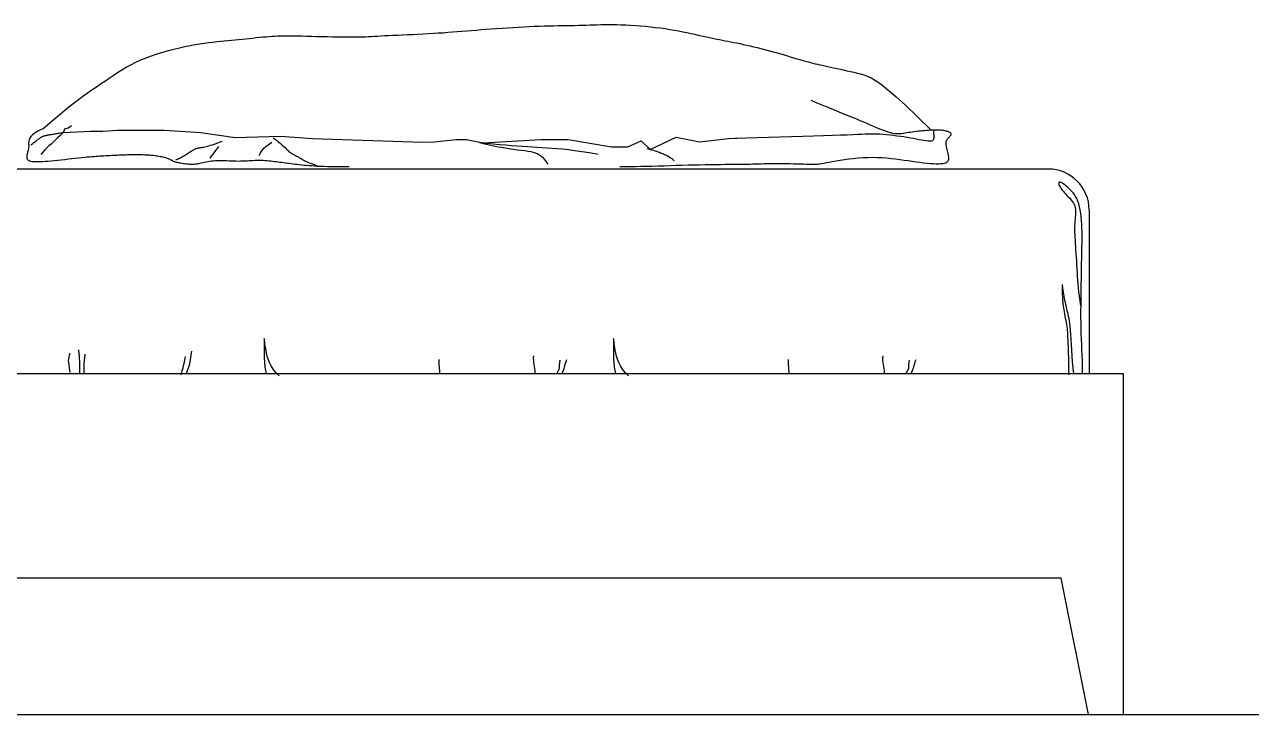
# Model space of a CAD drawing. Header units: inches. Extents: x 11.2 to 54.2, y 16.2 to 41.
# Drawn here: x 26.68 to 27.579, y 34.287 to 34.793 of the extents above; entities that cross this region are included whole.
import ezdxf

# ---------------------------------------------------------------- set-up
doc = ezdxf.new("R2010")
doc.units = ezdxf.units.IN
doc.header["$MEASUREMENT"] = 0
doc.layers.add('1', color=1, linetype='Continuous')
doc.layers.add('4', color=4, linetype='Continuous')

msp = doc.modelspace()

# ---------------------------------------------------------------- linework, layer by layer
at = {"layer": '1'}
for p, q in [((27.4297, 34.68674), (25.9397, 34.68674)), ((27.4597, 34.65674), (27.4597, 34.53674)), ((25.8847, 34.53674), (27.4847, 34.53674)), ((27.4847, 34.53674), (27.4847, 34.28674)), ((27.43909, 34.38674), (25.93031, 34.38674)), ((27.45909, 34.28674), (27.43909, 34.38674))]:
    msp.add_line(p, q, dxfattribs=at)
for points in [[(26.69291, 34.71628), (26.69974, 34.72215), (26.70565, 34.72712), (26.71077, 34.73131), (26.71519, 34.73481), (26.71903, 34.73776), (26.72241, 34.74024), (26.72542, 34.74238), (26.72818, 34.74428), (26.7308, 34.74606), (26.7334, 34.74781), (26.73606, 34.74964), (26.7388, 34.75153), (26.74164, 34.75348), (26.74459, 34.75545), (26.74764, 34.75744), (26.75082, 34.75941), (26.75411, 34.76135), (26.75754, 34.76323), (26.76111, 34.76505), (26.76482, 34.76676), (26.76869, 34.76837), (26.77266, 34.76986), (26.77673, 34.77124), (26.78084, 34.77251), (26.78497, 34.77368), (26.78907, 34.77474), (26.79312, 34.7757), (26.79707, 34.77656), (26.8009, 34.77733), (26.80456, 34.778), (26.80804, 34.77858), (26.81134, 34.77908), (26.81449, 34.77951), (26.8175, 34.77988), (26.82039, 34.7802), (26.82319, 34.78049), (26.82591, 34.78074), (26.82858, 34.78099), (26.83122, 34.78123), (26.83384, 34.78147), (26.83646, 34.78173), (26.83908, 34.782), (26.84169, 34.78228), (26.84427, 34.78257), (26.84683, 34.78285), (26.84934, 34.78312), (26.8518, 34.78337), (26.85421, 34.78361), (26.85654, 34.78383), (26.85879, 34.78401), (26.86097, 34.78417), (26.86309, 34.78429), (26.8652, 34.78438), (26.86734, 34.78444), (26.86954, 34.78448), (26.87185, 34.78449), (26.8743, 34.78448), (26.87692, 34.78445), (26.87977, 34.7844), (26.88287, 34.78433), (26.88625, 34.78425), (26.88986, 34.78416), (26.89364, 34.78407), (26.89752, 34.78397), (26.90145, 34.78387), (26.90535, 34.78379), (26.90916, 34.78371), (26.91283, 34.78365), (26.91629, 34.78361), (26.91947, 34.7836), (26.92233, 34.78361), (26.92492, 34.78365), (26.92729, 34.78372), (26.92952, 34.7838), (26.93166, 34.78391), (26.93378, 34.78402), (26.93594, 34.78415), (26.9382, 34.78429), (26.94063, 34.78443), (26.9433, 34.78458), (26.94624, 34.78473), (26.94943, 34.78488), (26.95284, 34.78503), (26.95642, 34.78519), (26.96012, 34.78535), (26.96392, 34.78552), (26.96776, 34.7857), (26.97161, 34.78588), (26.97542, 34.78608), (26.97916, 34.7863), (26.98279, 34.78653), (26.98632, 34.78677), (26.98979, 34.78702), (26.99321, 34.78728), (26.9966, 34.78756), (26.99999, 34.78784), (27.00341, 34.78812), (27.00688, 34.78841), (27.01041, 34.7887), (27.01404, 34.789), (27.01778, 34.78929), (27.02162, 34.78958), (27.02553, 34.78987), (27.02949, 34.79015), (27.03348, 34.79041), (27.03747, 34.79066), (27.04146, 34.79089), (27.0454, 34.7911), (27.04929, 34.79129), (27.0531, 34.79145), (27.0568, 34.79159), (27.06041, 34.79169), (27.06391, 34.79178), (27.06732, 34.79185), (27.07063, 34.79191), (27.07384, 34.79197), (27.07696, 34.79202), (27.07999, 34.79207), (27.08292, 34.79212), (27.08577, 34.79219), (27.08853, 34.79227), (27.09122, 34.79236), (27.09388, 34.79245), (27.09653, 34.79254), (27.09918, 34.79262), (27.10188, 34.79268), (27.10463, 34.79273), (27.10748, 34.79275), (27.11043, 34.79273), (27.11352, 34.79268), (27.11677, 34.79258), (27.12015, 34.79245), (27.12364, 34.79226), (27.12721, 34.79203), (27.13084, 34.79176), (27.1345, 34.79144), (27.13816, 34.79108), (27.1418, 34.79068), (27.14539, 34.79023), (27.1489, 34.78974), (27.15231, 34.7892), (27.15562, 34.78863), (27.15882, 34.78803), (27.16191, 34.78741), (27.16489, 34.78679), (27.16777, 34.78617), (27.17053, 34.78555), (27.17318, 34.78495), (27.17571, 34.78438), (27.17813, 34.78384), (27.18043, 34.78335), (27.18264, 34.78289), (27.18476, 34.78246), (27.18684, 34.78206), (27.18887, 34.78167), (27.1909, 34.78128), (27.19293, 34.7809), (27.19498, 34.78051), (27.19708, 34.7801), (27.19925, 34.77967), (27.20151, 34.77921), (27.20384, 34.77873), (27.20625, 34.77821), (27.20872, 34.77767), (27.21126, 34.77709), (27.21384, 34.77649), (27.21647, 34.77586), (27.21914, 34.77519), (27.22184, 34.7745), (27.22455, 34.77378), (27.22728, 34.77303), (27.23001, 34.77226), (27.23273, 34.77148), (27.2354, 34.77069), (27.23803, 34.76991), (27.24059, 34.76915), (27.24307, 34.76841), (27.24545, 34.7677), (27.24772, 34.76703), (27.24985, 34.76642), (27.25185, 34.76586), (27.25373, 34.76534), (27.25551, 34.76487), (27.25724, 34.76444), (27.25894, 34.76402), (27.26064, 34.76362), (27.26237, 34.76323), (27.26416, 34.76283), (27.26604, 34.76243), (27.26803, 34.762), (27.27016, 34.76154), (27.27242, 34.76106), (27.27478, 34.76055), (27.27722, 34.76002), (27.27971, 34.75947), (27.28224, 34.7589), (27.28478, 34.75831), (27.28731, 34.75771), (27.2898, 34.7571), (27.29223, 34.75648), (27.29461, 34.75581), (27.29711, 34.75493), (27.29991, 34.75363), (27.3032, 34.75169), (27.30717, 34.74892), (27.31203, 34.7451), (27.31794, 34.74003), (27.32512, 34.73349), (27.33375, 34.72528), (27.34401, 34.7152)], [(27.11588, 34.68854), (27.11952, 34.68857), (27.12329, 34.68861), (27.1272, 34.68868), (27.13123, 34.68876), (27.13537, 34.68885), (27.1396, 34.68897), (27.14391, 34.68909), (27.14827, 34.68922), (27.15265, 34.68936), (27.15704, 34.68949), (27.16141, 34.68962), (27.16574, 34.68974), (27.17001, 34.68986), (27.17419, 34.68995), (27.17827, 34.69003), (27.18222, 34.6901), (27.18605, 34.69015), (27.18975, 34.6902), (27.19329, 34.69023), (27.19668, 34.69027), (27.19991, 34.6903), (27.20295, 34.69033), (27.20581, 34.69036), (27.20847, 34.6904), (27.21093, 34.69045), (27.21323, 34.69051), (27.21539, 34.69057), (27.21746, 34.69062), (27.21947, 34.69068), (27.22147, 34.69074), (27.22348, 34.69078), (27.22556, 34.69082), (27.22773, 34.69084), (27.23003, 34.69085), (27.23248, 34.69084), (27.23507, 34.69082), (27.23772, 34.69078), (27.24041, 34.69074), (27.24307, 34.69068), (27.24567, 34.69062), (27.24815, 34.69057), (27.25047, 34.69051), (27.25258, 34.69045), (27.25443, 34.6904), (27.25599, 34.69036), (27.25732, 34.69034), (27.25847, 34.69034), (27.25951, 34.69036), (27.26051, 34.69042), (27.26153, 34.69052), (27.26264, 34.69067), (27.2639, 34.69087), (27.26539, 34.69113), (27.26715, 34.69145), (27.26925, 34.69184), (27.27166, 34.69228), (27.27435, 34.69276), (27.27727, 34.69325), (27.28038, 34.69373), (27.28365, 34.69419), (27.28704, 34.69459), (27.29052, 34.69493), (27.29403, 34.69519), (27.29754, 34.69534), (27.30103, 34.69537), (27.30447, 34.69529), (27.30787, 34.69511), (27.31122, 34.69486), (27.31451, 34.69453), (27.31775, 34.69416), (27.32093, 34.69376), (27.32403, 34.69334), (27.32707, 34.69291), (27.33003, 34.6925), (27.3329, 34.69211), (27.33568, 34.69175), (27.33835, 34.69143), (27.34088, 34.69116), (27.34327, 34.69094), (27.3455, 34.69078), (27.34756, 34.69069), (27.34941, 34.69066), (27.35106, 34.69072), (27.35248, 34.69085), (27.35367, 34.69107), (27.35463, 34.69138), (27.35539, 34.69177), (27.35596, 34.69224), (27.35637, 34.69278), (27.35664, 34.69338), (27.35679, 34.69405), (27.35683, 34.69478), (27.35678, 34.69556), (27.35667, 34.69639), (27.35652, 34.69726), (27.35633, 34.69817), (27.35611, 34.69909), (27.35589, 34.70003), (27.35566, 34.70097), (27.35544, 34.70189), (27.35525, 34.70279), (27.35508, 34.70365), (27.35495, 34.70446), (27.35488, 34.70521), (27.35486, 34.7059), (27.3549, 34.70651), (27.355, 34.70707), (27.35514, 34.70758), (27.35532, 34.70804), (27.35554, 34.70845), (27.35579, 34.70884), (27.35607, 34.70919), (27.35636, 34.70953), (27.35667, 34.70985), (27.35699, 34.71016), (27.3573, 34.71046), (27.35761, 34.71076), (27.35789, 34.71104), (27.35813, 34.71133), (27.35833, 34.7116), (27.35848, 34.71188), (27.35855, 34.71215), (27.35856, 34.71242), (27.35847, 34.71269), (27.35829, 34.71296), (27.35801, 34.71323), (27.35764, 34.71349), (27.3572, 34.71374), (27.35667, 34.71398), (27.35608, 34.71421), (27.35541, 34.71442), (27.35469, 34.71462), (27.35391, 34.71479), (27.35308, 34.71494), (27.3522, 34.71506), (27.35128, 34.71515), (27.35031, 34.71522), (27.34929, 34.71527), (27.34821, 34.71529), (27.34709, 34.71529), (27.3459, 34.71527), (27.34466, 34.71523), (27.34336, 34.71517), (27.342, 34.71508), (27.34058, 34.71499), (27.33911, 34.71487), (27.33761, 34.71474), (27.33608, 34.71459), (27.33455, 34.71443), (27.33303, 34.71426), (27.33154, 34.71407), (27.33008, 34.71387), (27.32867, 34.71366), (27.32733, 34.71344), (27.32607, 34.71321), (27.32486, 34.71299), (27.32368, 34.71279), (27.32251, 34.71263), (27.32132, 34.71252), (27.3201, 34.71248), (27.31881, 34.71252), (27.31743, 34.71266), (27.31594, 34.71291), (27.31431, 34.71329), (27.31252, 34.71381), (27.31059, 34.71445), (27.30854, 34.71521), (27.30637, 34.71606), (27.30411, 34.71698), (27.30177, 34.71797), (27.29938, 34.719), (27.29694, 34.72006), (27.29447, 34.72113), (27.292, 34.72219), (27.28953, 34.72324), (27.28699, 34.7243), (27.28431, 34.7254), (27.28144, 34.72657), (27.27829, 34.72785), (27.27479, 34.72926), (27.27088, 34.73084), (27.26647, 34.73263), (27.26151, 34.73464), (27.25593, 34.73693)], [(26.69291, 34.71628), (26.68979, 34.71472), (26.68736, 34.71326), (26.68554, 34.71188), (26.68424, 34.71059), (26.68338, 34.70938), (26.68287, 34.70824), (26.68263, 34.70715), (26.68258, 34.70611), (26.68261, 34.70512), (26.68266, 34.70416), (26.68265, 34.70324), (26.68257, 34.70234), (26.68244, 34.70147), (26.68228, 34.70063), (26.68209, 34.69983), (26.68189, 34.69906), (26.68169, 34.69833), (26.68151, 34.69764), (26.68135, 34.69699), (26.68124, 34.69639), (26.68118, 34.69582), (26.68117, 34.69531), (26.68123, 34.69483), (26.68136, 34.6944), (26.68156, 34.69401), (26.68183, 34.69366), (26.68219, 34.69335), (26.68263, 34.69308), (26.68316, 34.69284), (26.68378, 34.69265), (26.68451, 34.69248), (26.68534, 34.69236), (26.68629, 34.69227), (26.68736, 34.69222), (26.68857, 34.6922), (26.68993, 34.69222), (26.69143, 34.69227), (26.6931, 34.69236), (26.69494, 34.69248), (26.69696, 34.69265), (26.69915, 34.69284), (26.70151, 34.69307), (26.70397, 34.69332), (26.70651, 34.69358), (26.7091, 34.69386), (26.71169, 34.69414), (26.71425, 34.69442), (26.71674, 34.69469), (26.71912, 34.69495), (26.72136, 34.69519), (26.72343, 34.6954), (26.72534, 34.69559), (26.72712, 34.69575), (26.72878, 34.6959), (26.73036, 34.69603), (26.73187, 34.69615), (26.73333, 34.69625), (26.73477, 34.69635), (26.73621, 34.69645), (26.73767, 34.69654), (26.73918, 34.69663), (26.74072, 34.69671), (26.74229, 34.6968), (26.74388, 34.69688), (26.7455, 34.69697), (26.74712, 34.69704), (26.74874, 34.69711), (26.75035, 34.69718), (26.75196, 34.69723), (26.75354, 34.69728), (26.7551, 34.69732), (26.75663, 34.69736), (26.75813, 34.69738), (26.75959, 34.69739), (26.76103, 34.6974), (26.76242, 34.69739), (26.76378, 34.69738), (26.7651, 34.69736), (26.76638, 34.69732), (26.76761, 34.69728), (26.7688, 34.69723), (26.76995, 34.69717), (26.77107, 34.6971), (26.77214, 34.69702), (26.77319, 34.69693), (26.77421, 34.69682), (26.77521, 34.6967), (26.77618, 34.69656), (26.77714, 34.69641), (26.77809, 34.69624), (26.77903, 34.69605), (26.77995, 34.69585), (26.78085, 34.69563), (26.78172, 34.6954), (26.78255, 34.69517), (26.78333, 34.69493), (26.78406, 34.69469), (26.78474, 34.69446), (26.78534, 34.69422), (26.78588, 34.69399), (26.78633, 34.69377), (26.78673, 34.69356), (26.78708, 34.69336), (26.78741, 34.69316), (26.78773, 34.69296), (26.78806, 34.69278), (26.78843, 34.69259), (26.78885, 34.69241), (26.78934, 34.69223), (26.78992, 34.69205), (26.7906, 34.69187), (26.79137, 34.69169), (26.79222, 34.69152), (26.79312, 34.69135), (26.79407, 34.69119), (26.79505, 34.69104), (26.79604, 34.69089), (26.79702, 34.69076), (26.79798, 34.69065), (26.7989, 34.69055), (26.79977, 34.69047), (26.8006, 34.69041), (26.80141, 34.69037), (26.80219, 34.69036), (26.80296, 34.69036), (26.80374, 34.6904), (26.80454, 34.69047), (26.80536, 34.69056), (26.80622, 34.69069), (26.80713, 34.69085), (26.80811, 34.69105), (26.80914, 34.69127), (26.81024, 34.69151), (26.8114, 34.69176), (26.81262, 34.69201), (26.81389, 34.69225), (26.81522, 34.69247), (26.81661, 34.69267), (26.81806, 34.69283), (26.81956, 34.69295), (26.82111, 34.69301), (26.82271, 34.69303), (26.82435, 34.69301), (26.82601, 34.69297), (26.8277, 34.69291), (26.8294, 34.69284), (26.83111, 34.69277), (26.83281, 34.69271), (26.8345, 34.69266), (26.83618, 34.69265), (26.83782, 34.69266), (26.83945, 34.69271), (26.84104, 34.69278), (26.84262, 34.69286), (26.84417, 34.69295), (26.84569, 34.69303), (26.8472, 34.69312), (26.84868, 34.69318), (26.85015, 34.69323), (26.85159, 34.69324), (26.85302, 34.69323), (26.85444, 34.69318), (26.85583, 34.6931), (26.85722, 34.693), (26.85859, 34.69287), (26.85996, 34.69273), (26.86132, 34.69257), (26.86267, 34.6924), (26.86402, 34.69223), (26.86537, 34.69205), (26.86671, 34.69187), (26.86807, 34.69169), (26.86943, 34.69151), (26.87079, 34.69133), (26.87218, 34.69115), (26.87358, 34.69097), (26.875, 34.69079), (26.87645, 34.69061), (26.87793, 34.69043), (26.87944, 34.69025), (26.88099, 34.69007), (26.88258, 34.6899), (26.88425, 34.68972), (26.88599, 34.68955), (26.88782, 34.68939), (26.88976, 34.68924), (26.89183, 34.6891), (26.89403, 34.68897), (26.89638, 34.68886), (26.8989, 34.68876), (26.90159, 34.68868), (26.90446, 34.68861), (26.90749, 34.68857), (26.91069, 34.68854), (26.91404, 34.68853), (26.91754, 34.68854)], [(26.68429, 34.70433), (26.68504, 34.70496), (26.68576, 34.70556), (26.68646, 34.70612), (26.68713, 34.70666), (26.68777, 34.70716), (26.68838, 34.70763), (26.68897, 34.70807), (26.68952, 34.70848), (26.69004, 34.70886), (26.69053, 34.70921), (26.69098, 34.70953), (26.6914, 34.70981), (26.6918, 34.71008), (26.69219, 34.71031), (26.69258, 34.71053), (26.69297, 34.71072), (26.69337, 34.7109), (26.69379, 34.71106), (26.69424, 34.7112), (26.69472, 34.71133), (26.69524, 34.71145), (26.6958, 34.71157), (26.6964, 34.71167), (26.69702, 34.71177), (26.69766, 34.71187), (26.69831, 34.71197), (26.69898, 34.71206), (26.69965, 34.71216), (26.70032, 34.71227), (26.70098, 34.71238), (26.70163, 34.7125), (26.70228, 34.71263), (26.70293, 34.71276), (26.70359, 34.71289), (26.70426, 34.71303), (26.70496, 34.71316), (26.7057, 34.71328), (26.70648, 34.71339), (26.7073, 34.7135), (26.70818, 34.71359)], [(26.7073, 34.71295), (26.70551, 34.71119), (26.70379, 34.70955), (26.70214, 34.70801), (26.70054, 34.70653), (26.69899, 34.70509), (26.69747, 34.70367), (26.69596, 34.70222), (26.69447, 34.70073), (26.69298, 34.69917), (26.69148, 34.6975)], [(26.70818, 34.71359), (26.7091, 34.71618), (26.71161, 34.7169), (26.71413, 34.7187)], [(26.70818, 34.71359), (26.72794, 34.71449), (26.73693, 34.71449), (26.7477, 34.71538), (26.78184, 34.71538), (26.80878, 34.71359), (26.83393, 34.71), (26.86716, 34.7109), (26.89052, 34.7091), (26.97135, 34.70641), (26.97978, 34.70668)], [(27.19535, 34.70926), (27.20165, 34.70945), (27.20877, 34.70966), (27.21652, 34.70988), (27.2247, 34.71011), (27.2331, 34.71035), (27.24154, 34.71059), (27.24982, 34.71083), (27.25774, 34.71107), (27.26511, 34.7113), (27.27173, 34.71153), (27.27745, 34.71175), (27.28233, 34.71195), (27.28648, 34.71214), (27.29001, 34.71231), (27.29303, 34.71245), (27.29565, 34.71255), (27.29798, 34.71262), (27.30012, 34.71265), (27.30219, 34.71264), (27.30429, 34.71258), (27.30651, 34.71246), (27.30885, 34.7123), (27.31128, 34.71209), (27.31378, 34.71183), (27.31632, 34.71155), (27.31887, 34.71123), (27.32141, 34.71089), (27.32391, 34.71052), (27.32634, 34.71013), (27.32869, 34.70973), (27.33092, 34.70933), (27.33302, 34.70893), (27.335, 34.70854), (27.33683, 34.70819), (27.33851, 34.70788), (27.34004, 34.70763), (27.3414, 34.70746), (27.34259, 34.70736), (27.34359, 34.70737), (27.34441, 34.70749), (27.34503, 34.70773), (27.34548, 34.7081), (27.34579, 34.70859), (27.34597, 34.70919), (27.34605, 34.70992), (27.34607, 34.71076), (27.34603, 34.71172), (27.34598, 34.71279), (27.34593, 34.71398), (27.3459, 34.71527)], [(26.79034, 34.69355), (26.79102, 34.6938), (26.79175, 34.6941), (26.79252, 34.69446), (26.79333, 34.69485), (26.79417, 34.69528), (26.79501, 34.69574), (26.79586, 34.69621), (26.7967, 34.6967), (26.79752, 34.69719), (26.79831, 34.69768), (26.79906, 34.69816), (26.79978, 34.69863), (26.80046, 34.69908), (26.80112, 34.69951), (26.80175, 34.69991), (26.80236, 34.7003), (26.80295, 34.70065), (26.80353, 34.70097), (26.8041, 34.70126), (26.80466, 34.70152), (26.80521, 34.70173), (26.80577, 34.70191), (26.80634, 34.70207), (26.80691, 34.7022), (26.80751, 34.70232), (26.80812, 34.70243), (26.80877, 34.70254), (26.80945, 34.70266), (26.81016, 34.70278), (26.81092, 34.70292), (26.81173, 34.70309), (26.81261, 34.70329), (26.81357, 34.70353), (26.81465, 34.70382), (26.81585, 34.70418), (26.8172, 34.7046), (26.81872, 34.70511), (26.82043, 34.7057), (26.82234, 34.7064), (26.82449, 34.7072)], [(26.8155, 34.69463), (26.81982, 34.70038), (26.82197, 34.70325)], [(26.85145, 34.69679), (26.85233, 34.69825), (26.85308, 34.69945), (26.85374, 34.70044), (26.85438, 34.70129), (26.85504, 34.70204), (26.8558, 34.70276), (26.85669, 34.70351), (26.85779, 34.70434), (26.85914, 34.70531), (26.8608, 34.70648)], [(26.86187, 34.70972), (26.86389, 34.70817), (26.86564, 34.70678), (26.86715, 34.70551), (26.86845, 34.70437), (26.86957, 34.70335), (26.87053, 34.70244), (26.87135, 34.70163), (26.87207, 34.70091), (26.8727, 34.70028), (26.87329, 34.69972), (26.87384, 34.69923), (26.87437, 34.6988), (26.87487, 34.69843), (26.87536, 34.69811), (26.87582, 34.69782), (26.87627, 34.69756), (26.8767, 34.69733), (26.87712, 34.69712), (26.87753, 34.69692), (26.87793, 34.69673), (26.87832, 34.69653), (26.87872, 34.69632), (26.87912, 34.6961), (26.87954, 34.69587), (26.87999, 34.69562), (26.88048, 34.69535), (26.88101, 34.69506), (26.88158, 34.69474), (26.88222, 34.69439), (26.88293, 34.694), (26.88372, 34.69358), (26.88459, 34.69312), (26.88554, 34.69264), (26.88658, 34.69214), (26.88771, 34.69161), (26.88895, 34.69107), (26.89028, 34.69053), (26.89173, 34.68998), (26.89328, 34.68943), (26.89495, 34.68888)], [(26.97978, 34.70668), (26.99611, 34.70843), (27.00338, 34.70843), (27.01553, 34.7059), (27.05792, 34.70843), (27.07791, 34.70843), (27.10972, 34.70298), (27.12154, 34.70298), (27.13153, 34.70752), (27.13811, 34.70115), (27.15698, 34.71025), (27.17425, 34.70662), (27.19535, 34.70926), (27.20506, 34.70957)], [(27.01294, 34.70621), (27.01775, 34.70501), (27.02228, 34.70399), (27.02653, 34.70314), (27.03051, 34.70244), (27.03421, 34.70185), (27.03763, 34.70136), (27.04077, 34.70094), (27.04363, 34.70058), (27.0462, 34.70025), (27.04849, 34.69992), (27.0505, 34.69959), (27.05227, 34.6992), (27.05384, 34.69874), (27.05525, 34.69815), (27.05656, 34.69742), (27.0578, 34.69649), (27.05901, 34.69535), (27.06025, 34.69395), (27.06156, 34.69227), (27.06297, 34.69025)], [(27.0998, 34.69743), (27.09356, 34.69853), (27.08792, 34.69944), (27.08279, 34.70018), (27.07811, 34.70077), (27.0738, 34.70124), (27.06979, 34.70161), (27.06601, 34.7019), (27.06238, 34.70213), (27.05884, 34.70233), (27.05532, 34.70252), (27.05174, 34.70273), (27.04808, 34.70295), (27.04431, 34.7032), (27.04042, 34.70348), (27.03636, 34.7038), (27.03213, 34.70416), (27.0277, 34.70458), (27.02304, 34.70505), (27.01813, 34.70559), (27.01294, 34.70621)], [(27.13562, 34.70187), (27.13734, 34.70138), (27.13888, 34.70093), (27.14025, 34.70052), (27.14147, 34.70014), (27.14257, 34.69979), (27.14357, 34.69946), (27.1445, 34.69914), (27.14536, 34.69882), (27.14619, 34.69851), (27.147, 34.69819), (27.14782, 34.69786), (27.14864, 34.6975), (27.14947, 34.69712), (27.15031, 34.69669), (27.15116, 34.69622), (27.15202, 34.69568), (27.15289, 34.69508), (27.15377, 34.6944), (27.15466, 34.69364), (27.15556, 34.69278)], [(27.45485, 34.53674), (27.45482, 34.54156), (27.45473, 34.54602), (27.45459, 34.5502), (27.45443, 34.55419), (27.45425, 34.55806), (27.45408, 34.56191), (27.45392, 34.56581), (27.4538, 34.56986), (27.45373, 34.57409), (27.45369, 34.57847), (27.45369, 34.58289), (27.45372, 34.58729), (27.45376, 34.59156), (27.45382, 34.59564), (27.45388, 34.59943), (27.45393, 34.60285), (27.45398, 34.60583), (27.45401, 34.60844), (27.45404, 34.61075), (27.45406, 34.61283), (27.45409, 34.61477), (27.45412, 34.61663), (27.45415, 34.6185), (27.4542, 34.62046), (27.45425, 34.62255), (27.45431, 34.6248), (27.45437, 34.62717), (27.45443, 34.62966), (27.45447, 34.63224), (27.45449, 34.63491), (27.45449, 34.63764), (27.45446, 34.64043), (27.45439, 34.64325), (27.45427, 34.64608), (27.4541, 34.64888), (27.45387, 34.65162), (27.45356, 34.65427), (27.45316, 34.65679), (27.45268, 34.65915), (27.45209, 34.66133), (27.4514, 34.66329), (27.45061, 34.66505), (27.44974, 34.66663), (27.44882, 34.66805), (27.44785, 34.66932), (27.44686, 34.67048), (27.44585, 34.67153), (27.44486, 34.6725), (27.44388, 34.6734), (27.44295, 34.67424), (27.44205, 34.67498), (27.44121, 34.67564), (27.44043, 34.67619), (27.43972, 34.67662), (27.43909, 34.67693), (27.43854, 34.6771), (27.4381, 34.67713), (27.43776, 34.67701), (27.43753, 34.67677), (27.43741, 34.67641), (27.43741, 34.67594), (27.43753, 34.67536), (27.43777, 34.6747), (27.43815, 34.67395), (27.43866, 34.67312), (27.43928, 34.67224), (27.44, 34.67131), (27.4408, 34.67035), (27.44165, 34.66937), (27.44253, 34.66838), (27.44343, 34.66741), (27.44433, 34.66645), (27.4452, 34.66553), (27.44604, 34.66463), (27.44682, 34.66373), (27.44754, 34.66281), (27.44817, 34.66185), (27.44871, 34.66084), (27.44915, 34.65975), (27.44946, 34.65857), (27.44964, 34.65728), (27.44971, 34.65591), (27.44969, 34.65445), (27.44961, 34.65293), (27.44948, 34.65138), (27.44933, 34.64979), (27.44919, 34.6482), (27.44907, 34.64661), (27.44899, 34.64504), (27.44896, 34.64347), (27.44897, 34.64186), (27.44902, 34.6402), (27.44909, 34.63845), (27.4492, 34.63659), (27.44932, 34.63459), (27.44946, 34.63242), (27.44961, 34.63006), (27.44978, 34.62753), (27.44995, 34.62488), (27.45013, 34.62212), (27.45031, 34.61931), (27.45049, 34.61646), (27.45067, 34.61361), (27.45084, 34.6108), (27.45101, 34.60804), (27.45119, 34.6053), (27.4514, 34.60252), (27.45164, 34.59967), (27.45193, 34.59668), (27.45229, 34.59351), (27.45274, 34.5901), (27.45327, 34.58642)], [(27.44854, 34.53674), (27.448, 34.54096), (27.44756, 34.54528), (27.44719, 34.54961), (27.44689, 34.55388), (27.44663, 34.558), (27.4464, 34.56188), (27.44619, 34.56545), (27.44598, 34.56861), (27.44574, 34.57131), (27.4455, 34.5736), (27.44523, 34.57555), (27.44495, 34.57723), (27.44465, 34.57871), (27.44434, 34.58008), (27.44401, 34.58139), (27.44367, 34.58274), (27.44332, 34.58416), (27.44297, 34.58567), (27.44261, 34.58722), (27.44226, 34.58882), (27.44192, 34.59042), (27.4416, 34.59201), (27.44131, 34.59358), (27.44104, 34.59509), (27.44081, 34.59653), (27.44062, 34.59786), (27.44046, 34.59906), (27.44032, 34.60009), (27.44021, 34.60092), (27.44012, 34.60152), (27.44005, 34.60187), (27.43999, 34.60193), (27.43995, 34.60167), (27.43992, 34.60114), (27.4399, 34.60037), (27.43989, 34.59941), (27.4399, 34.59829), (27.43992, 34.59706), (27.43995, 34.59576), (27.43999, 34.59443), (27.44005, 34.59311), (27.44012, 34.59179), (27.44021, 34.59046), (27.44032, 34.58913), (27.44046, 34.58777), (27.44062, 34.58639), (27.44081, 34.58498), (27.44104, 34.58353), (27.44131, 34.58202), (27.4416, 34.58049), (27.4419, 34.57893), (27.44221, 34.57737), (27.44251, 34.57581), (27.4428, 34.57427), (27.44306, 34.57276), (27.44328, 34.5713), (27.44345, 34.5699), (27.44359, 34.56854), (27.44369, 34.5672), (27.44376, 34.56585), (27.44383, 34.56448), (27.44388, 34.56306), (27.44394, 34.56158), (27.444, 34.56), (27.44408, 34.5583), (27.44418, 34.55641), (27.44428, 34.55423), (27.44437, 34.55167), (27.44446, 34.54865), (27.44453, 34.54509), (27.44458, 34.54088), (27.44459, 34.53595)], [(26.86616, 34.53516), (26.86374, 34.53756), (26.86179, 34.54), (26.86024, 34.54245), (26.85904, 34.54489), (26.85812, 34.54727), (26.85744, 34.54958), (26.85694, 34.55177), (26.85656, 34.55382), (26.85624, 34.55571), (26.85598, 34.5574), (26.85577, 34.55888), (26.8556, 34.56013), (26.85547, 34.56114), (26.85537, 34.56188), (26.8553, 34.56234), (26.85524, 34.5625), (26.8552, 34.56234), (26.85516, 34.56191), (26.85514, 34.56124), (26.85512, 34.56038), (26.85512, 34.55936), (26.85511, 34.55823), (26.85511, 34.55703), (26.85511, 34.5558), (26.85511, 34.55457), (26.85511, 34.55335), (26.85512, 34.55215), (26.85513, 34.55095), (26.85516, 34.54976), (26.85519, 34.54857), (26.85524, 34.54738), (26.85531, 34.5462), (26.85539, 34.54502), (26.85549, 34.54384), (26.85562, 34.54265), (26.85577, 34.54147), (26.85595, 34.54029), (26.85617, 34.5391), (26.85641, 34.53792), (26.85669, 34.53674)], [(27.12209, 34.53516), (27.11967, 34.53756), (27.11772, 34.54), (27.11617, 34.54245), (27.11497, 34.54489), (27.11406, 34.54727), (27.11338, 34.54958), (27.11287, 34.55177), (27.11249, 34.55382), (27.11217, 34.55571), (27.11191, 34.5574), (27.1117, 34.55888), (27.11153, 34.56013), (27.1114, 34.56114), (27.1113, 34.56188), (27.11123, 34.56234), (27.11117, 34.5625), (27.11113, 34.56234), (27.11109, 34.56191), (27.11107, 34.56124), (27.11106, 34.56038), (27.11105, 34.55936), (27.11104, 34.55823), (27.11104, 34.55703), (27.11104, 34.5558), (27.11104, 34.55457), (27.11104, 34.55335), (27.11105, 34.55215), (27.11106, 34.55095), (27.11109, 34.54976), (27.11112, 34.54857), (27.11117, 34.54738), (27.11124, 34.5462), (27.11132, 34.54502), (27.11142, 34.54384), (27.11155, 34.54265), (27.1117, 34.54147), (27.11189, 34.54029), (27.1121, 34.5391), (27.11234, 34.53792), (27.11262, 34.53674)], [(26.71307, 34.53753), (26.71255, 34.54066), (26.71218, 34.54307), (26.71196, 34.54493), (26.71188, 34.5464), (26.71196, 34.54765), (26.71218, 34.54884), (26.71255, 34.55014), (26.71307, 34.55172)], [(26.72017, 34.53674), (26.72017, 34.53988), (26.72016, 34.54233), (26.72013, 34.54431), (26.72007, 34.546), (26.71998, 34.54763), (26.71984, 34.54938), (26.71964, 34.55147), (26.71938, 34.55409)], [(26.72333, 34.53674), (26.72333, 34.54384), (26.72412, 34.55093)], [(26.79435, 34.53595), (26.79513, 34.53882), (26.79573, 34.54104), (26.79618, 34.54276), (26.79652, 34.54413), (26.79678, 34.54532), (26.79701, 34.54648), (26.79724, 34.54778), (26.7975, 34.54936)], [(26.79829, 34.53674), (26.80066, 34.54384), (26.80224, 34.5533)], [(27.05377, 34.53721), (27.05371, 34.53889), (27.05353, 34.54043), (27.0533, 34.54189), (27.05305, 34.54331), (27.05282, 34.54476), (27.05266, 34.54629), (27.05262, 34.54795), (27.05272, 34.54981)], [(27.3097, 34.53721), (27.30964, 34.53889), (27.30946, 34.54043), (27.30923, 34.54189), (27.30898, 34.54331), (27.30875, 34.54476), (27.30859, 34.54629), (27.30855, 34.54795), (27.30865, 34.54981)], [(26.98388, 34.53668), (26.98386, 34.53802), (26.9838, 34.53928), (26.98371, 34.54051), (26.98362, 34.54174), (26.98352, 34.54298), (26.98344, 34.54429), (26.98338, 34.54568), (26.98336, 34.54718)], [(27.06954, 34.53668), (27.07164, 34.54036), (27.07164, 34.54298), (27.07216, 34.54666)], [(27.07322, 34.53668), (27.07391, 34.53799), (27.07446, 34.53921), (27.07489, 34.54037), (27.07525, 34.54154), (27.07559, 34.54275), (27.07595, 34.54407), (27.07637, 34.54553), (27.07689, 34.54718)], [(27.23981, 34.53668), (27.23979, 34.53802), (27.23973, 34.53928), (27.23964, 34.54051), (27.23955, 34.54174), (27.23945, 34.54298), (27.23937, 34.54429), (27.23931, 34.54568), (27.23929, 34.54718)], [(27.32547, 34.53668), (27.32757, 34.54036), (27.32757, 34.54298), (27.32809, 34.54666)], [(27.32915, 34.53668), (27.32984, 34.53799), (27.33039, 34.53921), (27.33082, 34.54037), (27.33118, 34.54154), (27.33152, 34.54275), (27.33188, 34.54407), (27.3323, 34.54553), (27.33282, 34.54718)]]:
    msp.add_lwpolyline(points, dxfattribs=at)
msp.add_arc((27.4297, 34.65674), 0.03, 0, 90, dxfattribs=at)
at = {"layer": '4'}
msp.add_line((11.49223, 34.28674), (31.81843, 34.28674), dxfattribs=at)

doc.saveas('drawing.dxf')
